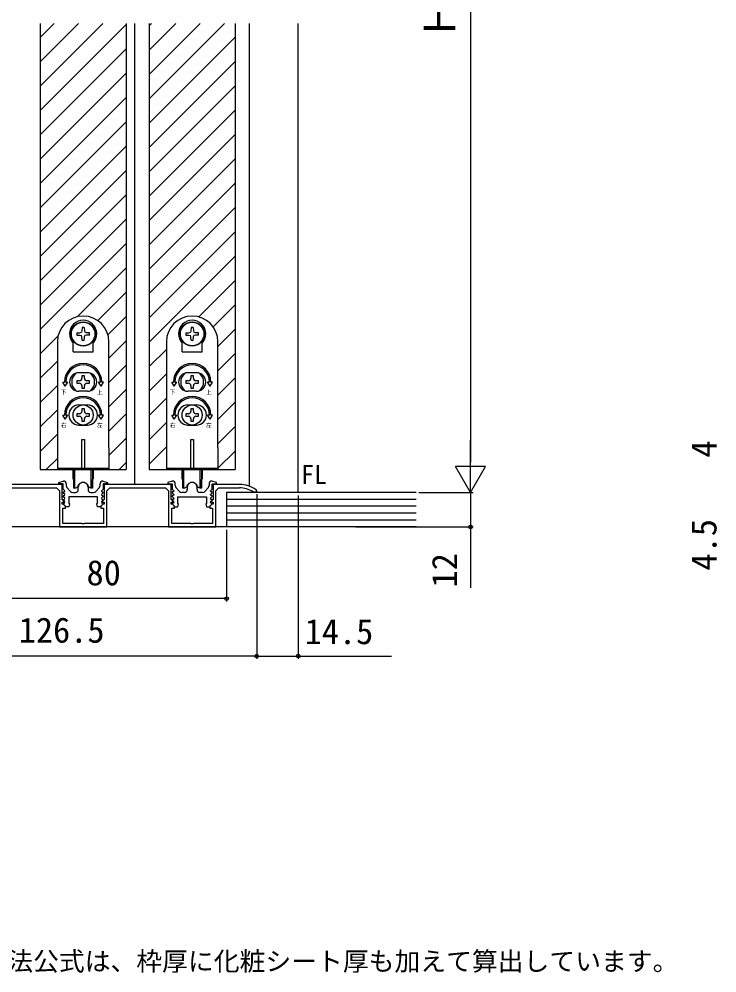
# Model space of a CAD drawing. Units: millimetres, scale not verified. Extents: x -525 to 525, y -783 to 779.
# Drawn here: x -266.3 to -23.1, y 0.1 to 332.6 of the extents above; entities that cross this region are included whole.
import ezdxf
from ezdxf.enums import TextEntityAlignment as Align

# ---------------------------------------------------------------- set-up
doc = ezdxf.new("R2010")
doc.units = ezdxf.units.MM
doc.header["$LTSCALE"] = 4
for name, color, linetype in [('0-2_USER1', 3, 'Continuous'), ('0-3_YKK_11', 7, 'Continuous'), ('0-5_YKK_12', 2, 'Continuous'), ('0-6_YKK_13', 4, 'Continuous'), ('0-8_YKK_D', 6, 'Continuous'), ('0-A_YSS_K', 3, 'Continuous')]:
    doc.layers.add(name, color=color, linetype=linetype)
doc.styles.add('ＭＳ ゴシック', font='')
doc.styles.get('ＭＳ ゴシック').set_extended_font_data('MS Gothic')

msp = doc.modelspace()

# ---------------------------------------------------------------- linework, layer by layer
at = {"layer": '0-3_YKK_11'}
for p, q in [((-249.899, 170.6), (-249.899, 169.984)), ((-238.099, 169.984), (-238.099, 170.6)), ((-211.899, 169.984), (-211.899, 170.6)), ((-211.899, 169.984), (-211.899, 170.6)), ((-200.099, 170.6), (-200.099, 169.984)), ((-200.099, 170.6), (-200.099, 169.984)), ((-249.643, 169.315), (-248.397, 167.931)), ((-247.654, 167.6), (-246.699, 167.6)), ((-245.699, 168.6), (-245.699, 169.4)), ((-242.299, 169.4), (-242.299, 168.6)), ((-241.299, 167.6), (-240.345, 167.6)), ((-239.601, 167.931), (-238.356, 169.315)), ((-210.397, 167.931), (-211.643, 169.315)), ((-210.397, 167.931), (-211.643, 169.315)), ((-208.699, 167.6), (-209.654, 167.6)), ((-208.699, 167.6), (-209.654, 167.6)), ((-207.699, 169.4), (-207.699, 168.6)), ((-207.699, 169.4), (-207.699, 168.6)), ((-204.299, 168.6), (-204.299, 169.4)), ((-204.299, 168.6), (-204.299, 169.4)), ((-202.345, 167.6), (-203.299, 167.6)), ((-202.345, 167.6), (-203.299, 167.6)), ((-200.356, 169.315), (-201.601, 167.931)), ((-200.356, 169.315), (-201.601, 167.931))]:
    msp.add_line(p, q, dxfattribs=at)
for points in [[(-213.299, 170.4), (-236.699, 170.4), (-236.699, 165.2), (-237.334, 164.566), (-237.182, 164.2), (-236.699, 164.2), (-236.699, 163.5), (-237.099, 163.5), (-237.799, 162.8), (-237.799, 162.1), (-236.899, 162.1), (-236.899, 156.8), (-243.541, 156.8), (-243.724, 156.68), (-244.274, 156.68), (-244.458, 156.8), (-251.099, 156.8), (-251.099, 162.1), (-250.199, 162.1), (-250.199, 162.8), (-250.899, 163.5), (-251.299, 163.5), (-251.299, 164.2), (-250.816, 164.2), (-250.665, 164.566), (-251.299, 165.2), (-251.299, 170.4), (-274.699, 170.4)], [(-238.999, 166.1), (-248.999, 166.1), (-248.999, 163.842), (-248.812, 163.564), (-248.999, 162.6), (-249.999, 162.6), (-251.025, 163.626), (-250.911, 163.9), (-250.549, 163.9), (-250.388, 164.288), (-251.025, 164.925), (-250.911, 165.2), (-250.549, 165.2), (-250.388, 165.588), (-251.025, 166.225), (-250.911, 166.5), (-250.549, 166.5), (-250.388, 166.888), (-251.025, 167.525), (-250.911, 167.8), (-250.549, 167.8), (-250.388, 168.188), (-250.999, 168.8), (-250.999, 170.6), (-252.452, 170.6), (-252.532, 171.109), (-250.999, 171.6), (-250.899, 171.6)], [(-237.099, 171.6), (-236.999, 171.6), (-235.467, 171.109), (-235.546, 170.6), (-236.999, 170.6), (-236.999, 168.8), (-237.611, 168.188), (-237.45, 167.8), (-237.087, 167.8), (-236.973, 167.525), (-237.611, 166.888), (-237.45, 166.5), (-237.087, 166.5), (-236.973, 166.225), (-237.611, 165.588), (-237.45, 165.2), (-237.087, 165.2), (-236.973, 164.925), (-237.611, 164.288), (-237.45, 163.9), (-237.087, 163.9), (-236.974, 163.626), (-237.999, 162.6), (-238.999, 162.6), (-239.187, 163.564), (-238.999, 163.842), (-238.999, 166.1)], [(-212.899, 171.6), (-212.999, 171.6), (-214.532, 171.109), (-214.452, 170.6), (-212.999, 170.6), (-212.999, 168.8), (-212.388, 168.188), (-212.549, 167.8), (-212.911, 167.8), (-213.025, 167.525), (-212.388, 166.888), (-212.549, 166.5), (-212.911, 166.5), (-213.025, 166.225), (-212.388, 165.588), (-212.549, 165.2), (-212.911, 165.2), (-213.025, 164.925), (-212.388, 164.288), (-212.549, 163.9), (-212.911, 163.9), (-213.025, 163.626), (-211.999, 162.6), (-210.999, 162.6), (-210.812, 163.564), (-210.999, 163.842), (-210.999, 166.1)], [(-212.899, 171.6), (-212.999, 171.6), (-214.532, 171.109), (-214.452, 170.6), (-212.999, 170.6), (-212.999, 168.8), (-212.388, 168.188), (-212.549, 167.8), (-212.911, 167.8), (-213.025, 167.525), (-212.388, 166.888), (-212.549, 166.5), (-212.911, 166.5), (-213.025, 166.225), (-212.388, 165.588), (-212.549, 165.2), (-212.911, 165.2), (-213.025, 164.925), (-212.388, 164.288), (-212.549, 163.9), (-212.911, 163.9), (-213.025, 163.626), (-211.999, 162.6), (-210.999, 162.6), (-210.812, 163.564), (-210.999, 163.842), (-210.999, 166.1)], [(-189.499, 170.4), (-198.699, 170.4), (-198.699, 165.2), (-199.334, 164.566), (-199.182, 164.2), (-198.699, 164.2), (-198.699, 163.5), (-199.099, 163.5), (-199.799, 162.8), (-199.799, 162.1), (-198.899, 162.1), (-198.899, 156.8), (-205.541, 156.8), (-205.724, 156.68), (-206.274, 156.68), (-206.458, 156.8), (-213.099, 156.8), (-213.099, 162.1), (-212.199, 162.1), (-212.199, 162.8), (-212.899, 163.5), (-213.299, 163.5), (-213.299, 164.2), (-212.816, 164.2), (-212.665, 164.566), (-213.299, 165.2), (-213.299, 170.4)], [(-210.999, 166.1), (-200.999, 166.1), (-200.999, 163.842), (-201.187, 163.564), (-200.999, 162.6), (-199.999, 162.6), (-198.974, 163.626), (-199.087, 163.9), (-199.45, 163.9), (-199.611, 164.288), (-198.973, 164.925), (-199.087, 165.2), (-199.45, 165.2), (-199.611, 165.588), (-198.973, 166.225), (-199.087, 166.5), (-199.45, 166.5), (-199.611, 166.888), (-198.973, 167.525), (-199.087, 167.8), (-199.45, 167.8), (-199.611, 168.188), (-198.999, 168.8), (-198.999, 170.6), (-197.546, 170.6), (-197.467, 171.109), (-198.999, 171.6), (-199.099, 171.6)], [(-210.999, 166.1), (-200.999, 166.1), (-200.999, 163.842), (-201.187, 163.564), (-200.999, 162.6), (-199.999, 162.6), (-198.974, 163.626), (-199.087, 163.9), (-199.45, 163.9), (-199.611, 164.288), (-198.973, 164.925), (-199.087, 165.2), (-199.45, 165.2), (-199.611, 165.588), (-198.973, 166.225), (-199.087, 166.5), (-199.45, 166.5), (-199.611, 166.888), (-198.973, 167.525), (-199.087, 167.8), (-199.45, 167.8), (-199.611, 168.188), (-198.999, 168.8), (-198.999, 170.6), (-197.546, 170.6), (-197.467, 171.109), (-198.999, 171.6), (-199.099, 171.6)], [(-303.999, 169.2), (-291.299, 169.2), (-290.299, 168.2), (-290.299, 155.6), (-273.699, 155.6), (-273.699, 168.2), (-272.699, 169.2), (-253.299, 169.2), (-252.299, 168.2), (-252.299, 155.6), (-235.699, 155.6), (-235.699, 168.2), (-234.699, 169.2), (-215.299, 169.2), (-214.299, 168.2), (-214.299, 155.6), (-197.699, 155.6), (-197.699, 168.2), (-196.699, 169.2), (-189.499, 169.2)], [(-184.809, 167.847), (-184.65, 167.8), (-183.499, 167.8), (-183.499, 168.146), (-183.71, 168.554)]]:
    msp.add_lwpolyline(points, dxfattribs=at)
for centre, radius, start, end in [((-250.899, 170.6), 1, 0.00001, 89.99999), ((-248.899, 169.984), 1, 180.00001, 221.98721), ((-243.999, 169.4), 1.7, 359.99999, 180.00001), ((-239.099, 169.984), 1, 318.01279, 359.99999), ((-237.099, 170.6), 1, 90.00001, 179.99999), ((-212.899, 170.6), 1, 0.00001, 89.99999), ((-212.899, 170.6), 1, 0.00001, 89.99999), ((-210.899, 169.984), 1, 180.00001, 221.98721), ((-210.899, 169.984), 1, 180.00001, 221.98721), ((-205.999, 169.4), 1.7, 359.99999, 180.00001), ((-205.999, 169.4), 1.7, 359.99999, 180.00001), ((-201.099, 169.984), 1, 318.01279, 359.99999), ((-201.099, 169.984), 1, 318.01279, 359.99999), ((-199.099, 170.6), 1, 90.00001, 179.99999), ((-199.099, 170.6), 1, 90.00001, 179.99999), ((-189.499, 160.4), 10, 54.62346, 90), ((-247.654, 168.6), 1, 221.98723, 270.00001), ((-246.699, 168.6), 1, 270.00001, 359.99999), ((-241.299, 168.6), 1, 180.00001, 269.99999), ((-240.345, 168.6), 1, 269.99999, 318.01277), ((-209.654, 168.6), 1, 221.98723, 270.00001), ((-209.654, 168.6), 1, 221.98723, 270.00001), ((-208.699, 168.6), 1, 270.00001, 359.99999), ((-208.699, 168.6), 1, 270.00001, 359.99999), ((-203.299, 168.6), 1, 180.00001, 269.99999), ((-203.299, 168.6), 1, 180.00001, 269.99999), ((-202.345, 168.6), 1, 269.99999, 318.01277), ((-202.345, 168.6), 1, 269.99999, 318.01277), ((-189.499, 160.4), 8.8, 57.79577, 90.00001)]:
    msp.add_arc(centre, radius, start, end, dxfattribs=at)
at = {"layer": '0-5_YKK_12'}
for p, q in [((-258.999, 331.1), (-258.999, 175.604)), ((-258.999, 326.188), (-254.087, 331.1)), ((-258.999, 317.702), (-245.601, 331.1)), ((-258.999, 309.217), (-237.116, 331.1)), ((-258.999, 300.732), (-228.999, 330.732)), ((-228.999, 331.1), (-228.999, 175.604)), ((-225.999, 170.4), (-225.999, 331.1)), ((-220.999, 331.1), (-220.999, 175.604)), ((-220.999, 330.247), (-220.146, 331.1)), ((-220.999, 321.761), (-211.66, 331.1)), ((-220.999, 313.276), (-203.175, 331.1)), ((-220.999, 304.791), (-194.69, 331.1)), ((-190.999, 331.1), (-190.999, 175.604)), ((-185.999, 169.768), (-185.999, 331.1)), ((-168.999, 167.6), (-168.999, 331.1)), ((-220.999, 296.305), (-190.999, 326.305)), ((-258.999, 292.247), (-228.999, 322.247)), ((-220.999, 287.82), (-190.999, 317.82)), ((-258.999, 283.761), (-228.999, 313.761)), ((-220.999, 279.335), (-190.999, 309.335)), ((-258.999, 275.276), (-228.999, 305.276)), ((-220.999, 270.85), (-190.999, 300.85)), ((-258.999, 266.791), (-228.999, 296.791)), ((-220.999, 262.364), (-190.999, 292.364)), ((-258.999, 258.305), (-228.999, 288.305)), ((-220.999, 253.879), (-190.999, 283.879)), ((-258.999, 249.82), (-228.999, 279.82)), ((-220.999, 245.394), (-190.999, 275.394)), ((-258.999, 241.335), (-228.999, 271.335)), ((-220.999, 236.909), (-190.999, 266.909)), ((-258.999, 232.85), (-228.999, 262.85)), ((-220.999, 228.423), (-190.999, 258.423)), ((-258.999, 224.364), (-228.999, 254.364)), ((-220.999, 219.938), (-190.999, 249.938)), ((-246, 228.878), (-228.999, 245.879)), ((-203.658, 228.794), (-190.999, 241.453)), ((-238.884, 227.509), (-228.999, 237.394)), ((-198.657, 225.309), (-190.999, 232.967)), ((-235.342, 222.565), (-228.999, 228.909)), ((-196.999, 218.482), (-190.999, 224.482)), ((-258.999, 215.879), (-252.774, 222.104)), ((-234.999, 214.423), (-228.999, 220.423)), ((-220.999, 211.453), (-214.999, 217.453)), ((-258.999, 207.394), (-252.999, 213.394)), ((-196.999, 209.997), (-190.999, 215.997)), ((-234.999, 205.938), (-228.999, 211.938)), ((-220.999, 202.967), (-214.999, 208.967)), ((-196.999, 201.512), (-190.999, 207.512)), ((-258.999, 198.909), (-252.999, 204.909)), ((-234.999, 197.453), (-228.999, 203.453)), ((-220.999, 194.482), (-214.999, 200.482)), ((-258.999, 190.423), (-252.999, 196.423)), ((-196.999, 193.026), (-190.999, 199.026)), ((-234.999, 188.967), (-228.999, 194.967)), ((-220.999, 185.997), (-214.999, 191.997)), ((-196.999, 184.541), (-190.999, 190.541)), ((-258.999, 181.938), (-252.999, 187.938)), ((-234.999, 180.482), (-228.999, 186.482)), ((-220.999, 177.512), (-214.999, 183.512)), ((-196.999, 176.056), (-190.999, 182.056)), ((-256.848, 175.604), (-252.999, 179.453)), ((-231.393, 175.604), (-228.999, 177.997)), ((-258.999, 175.604), (-228.999, 175.604)), ((-220.999, 175.604), (-190.999, 175.604))]:
    msp.add_line(p, q, dxfattribs=at)
at = {"layer": '0-6_YKK_13'}
for p, q in [((-244.418, 223.978), (-244.567, 223.422)), ((-244.399, 225.068), (-244.418, 223.978)), ((-243.599, 225.068), (-243.58, 223.978)), ((-243.58, 223.978), (-243.431, 223.422)), ((-242.875, 223.273), (-243.431, 223.422)), ((-241.785, 223.254), (-242.875, 223.273)), ((-206.418, 223.978), (-206.567, 223.422)), ((-206.399, 225.068), (-206.418, 223.978)), ((-205.599, 225.068), (-205.58, 223.978)), ((-205.58, 223.978), (-205.431, 223.422)), ((-204.875, 223.273), (-205.431, 223.422)), ((-203.785, 223.254), (-204.875, 223.273)), ((-252.999, 220.104), (-252.999, 183.104)), ((-247.499, 216.654), (-247.499, 219.642)), ((-242.875, 222.435), (-243.431, 222.285)), ((-241.785, 222.454), (-242.875, 222.435)), ((-240.499, 216.654), (-240.499, 219.642)), ((-234.999, 183.104), (-234.999, 220.104)), ((-214.999, 220.104), (-214.999, 183.104)), ((-209.499, 216.654), (-209.499, 219.642)), ((-204.875, 222.435), (-205.431, 222.285)), ((-203.785, 222.454), (-204.875, 222.435)), ((-202.499, 216.654), (-202.499, 219.642)), ((-196.999, 183.104), (-196.999, 220.104)), ((-247.499, 216.654), (-240.499, 216.654)), ((-209.499, 216.654), (-202.499, 216.654)), ((-245.319, 206.544), (-246.199, 206.544)), ((-246.199, 206.544), (-246.199, 205.664)), ((-242.499, 209.354), (-245.499, 209.354)), ((-244.439, 208.304), (-244.439, 207.424)), ((-243.559, 208.304), (-244.439, 208.304)), ((-243.559, 207.424), (-243.559, 208.304)), ((-241.799, 206.544), (-242.679, 206.544)), ((-241.799, 205.664), (-241.799, 206.544)), ((-207.319, 206.544), (-208.199, 206.544)), ((-208.199, 206.544), (-208.199, 205.664)), ((-204.499, 209.354), (-207.499, 209.354)), ((-206.439, 208.304), (-206.439, 207.424)), ((-205.559, 208.304), (-206.439, 208.304)), ((-205.559, 207.424), (-205.559, 208.304)), ((-203.799, 206.544), (-204.679, 206.544)), ((-203.799, 205.664), (-203.799, 206.544)), ((-251.115, 206.104), (-250.499, 206.104)), ((-250.249, 204.604), (-251.115, 206.104)), ((-250.249, 204.604), (-249.383, 206.104)), ((-249.999, 206.104), (-249.383, 206.104)), ((-246.199, 205.664), (-245.319, 205.664)), ((-242.499, 202.854), (-245.499, 202.854)), ((-244.439, 204.784), (-244.439, 203.904)), ((-244.439, 203.904), (-243.559, 203.904)), ((-243.559, 203.904), (-243.559, 204.784)), ((-242.679, 205.664), (-241.799, 205.664)), ((-237.999, 206.104), (-238.615, 206.104)), ((-237.749, 204.604), (-238.615, 206.104)), ((-213.115, 206.104), (-212.499, 206.104)), ((-212.249, 204.604), (-213.115, 206.104)), ((-212.249, 204.604), (-211.383, 206.104)), ((-211.999, 206.104), (-211.383, 206.104)), ((-208.199, 205.664), (-207.319, 205.664)), ((-204.499, 202.854), (-207.499, 202.854)), ((-206.439, 204.784), (-206.439, 203.904)), ((-206.439, 203.904), (-205.559, 203.904)), ((-205.559, 203.904), (-205.559, 204.784)), ((-204.679, 205.664), (-203.799, 205.664)), ((-199.999, 206.104), (-200.615, 206.104)), ((-199.749, 204.604), (-200.615, 206.104)), ((-245.499, 198.104), (-242.499, 198.104)), ((-244.439, 196.804), (-244.439, 195.924)), ((-243.559, 196.804), (-244.439, 196.804)), ((-243.559, 195.924), (-243.559, 196.804)), ((-207.499, 198.104), (-204.499, 198.104)), ((-206.439, 196.804), (-206.439, 195.924)), ((-205.559, 196.804), (-206.439, 196.804)), ((-205.559, 195.924), (-205.559, 196.804)), ((-251.115, 194.604), (-250.499, 194.604)), ((-250.249, 193.104), (-251.115, 194.604)), ((-250.249, 193.104), (-249.383, 194.604)), ((-249.999, 194.604), (-249.383, 194.604)), ((-245.319, 195.044), (-246.199, 195.044)), ((-246.199, 195.044), (-246.199, 194.164)), ((-246.199, 194.164), (-245.319, 194.164)), ((-244.439, 193.284), (-244.439, 192.404)), ((-243.559, 192.404), (-243.559, 193.284)), ((-241.799, 195.044), (-242.679, 195.044)), ((-242.679, 194.164), (-241.799, 194.164)), ((-241.799, 194.164), (-241.799, 195.044)), ((-237.749, 193.104), (-238.615, 194.604)), ((-237.999, 194.604), (-238.615, 194.604)), ((-237.749, 193.104), (-236.883, 194.604)), ((-236.883, 194.604), (-237.499, 194.604)), ((-213.115, 194.604), (-212.499, 194.604)), ((-212.249, 193.104), (-213.115, 194.604)), ((-212.249, 193.104), (-211.383, 194.604)), ((-211.999, 194.604), (-211.383, 194.604)), ((-207.319, 195.044), (-208.199, 195.044)), ((-208.199, 195.044), (-208.199, 194.164)), ((-208.199, 194.164), (-207.319, 194.164)), ((-206.439, 193.284), (-206.439, 192.404)), ((-205.559, 192.404), (-205.559, 193.284)), ((-203.799, 195.044), (-204.679, 195.044)), ((-204.679, 194.164), (-203.799, 194.164)), ((-203.799, 194.164), (-203.799, 195.044)), ((-199.749, 193.104), (-200.615, 194.604)), ((-199.999, 194.604), (-200.615, 194.604)), ((-199.749, 193.104), (-198.883, 194.604)), ((-198.883, 194.604), (-199.499, 194.604)), ((-245.499, 191.104), (-242.499, 191.104)), ((-244.439, 192.404), (-243.559, 192.404)), ((-207.499, 191.104), (-204.499, 191.104)), ((-206.439, 192.404), (-205.559, 192.404)), ((-252.999, 183.104), (-252.999, 175.604)), ((-244.499, 186.104), (-243.499, 186.104)), ((-244.499, 175.904), (-244.499, 186.104)), ((-243.499, 186.104), (-243.499, 175.904)), ((-214.999, 183.104), (-214.999, 175.604)), ((-206.499, 186.104), (-205.499, 186.104)), ((-206.499, 175.904), (-206.499, 186.104)), ((-205.499, 186.104), (-205.499, 175.904)), ((-252.999, 176.104), (-234.999, 176.104)), ((-247.499, 172.355), (-247.499, 175.604)), ((-247.249, 169.104), (-247.249, 175.604)), ((-246.849, 169.104), (-246.849, 175.604)), ((-243.499, 175.904), (-244.499, 175.904)), ((-241.149, 169.104), (-241.149, 175.604)), ((-240.499, 175.604), (-240.499, 172.355)), ((-214.999, 176.104), (-196.999, 176.104)), ((-209.499, 172.355), (-209.499, 175.604)), ((-209.249, 169.104), (-209.249, 175.604)), ((-208.849, 169.104), (-208.849, 175.604)), ((-205.499, 175.904), (-206.499, 175.904)), ((-203.149, 169.104), (-203.149, 175.604)), ((-202.499, 175.604), (-202.499, 172.355)), ((-247.251, 172.06), (-247.249, 172.06)), ((-247.249, 172.104), (-247.249, 169.104)), ((-240.749, 169.104), (-240.749, 172.104)), ((-240.749, 172.06), (-240.747, 172.06)), ((-209.251, 172.06), (-209.249, 172.06)), ((-209.249, 172.104), (-209.249, 169.104)), ((-202.749, 169.104), (-202.749, 172.104)), ((-202.749, 172.06), (-202.747, 172.06)), ((-246.849, 169.104), (-247.249, 169.104)), ((-246.849, 169.104), (-246.23, 169.329)), ((-241.149, 169.104), (-241.769, 169.329)), ((-208.849, 169.104), (-209.249, 169.104)), ((-208.849, 169.104), (-208.23, 169.329)), ((-203.149, 169.104), (-203.769, 169.329))]:
    msp.add_line(p, q, dxfattribs=at)
for points in [[(-246.213, 223.254), (-245.124, 223.273), (-244.567, 223.422)], [(-208.213, 223.254), (-207.124, 223.273), (-206.567, 223.422)], [(-246.213, 222.454), (-245.124, 222.435), (-244.567, 222.285)], [(-244.399, 220.639), (-244.418, 221.729), (-244.567, 222.285)], [(-243.599, 220.639), (-243.58, 221.729), (-243.431, 222.285)], [(-208.213, 222.454), (-207.124, 222.435), (-206.567, 222.285)], [(-206.399, 220.639), (-206.418, 221.729), (-206.567, 222.285)], [(-205.599, 220.639), (-205.58, 221.729), (-205.431, 222.285)], [(-237.749, 204.604), (-236.883, 206.104), (-237.499, 206.104)], [(-199.749, 204.604), (-198.883, 206.104), (-199.499, 206.104)], [(-234.999, 183.104), (-234.999, 175.604), (-252.999, 175.604)], [(-196.999, 183.104), (-196.999, 175.604), (-214.999, 175.604)], [(-240.749, 175.604), (-240.749, 169.104), (-241.149, 169.104)], [(-202.749, 175.604), (-202.749, 169.104), (-203.149, 169.104)]]:
    msp.add_lwpolyline(points, dxfattribs=at)
for centre, radius in [((-243.999, 222.854), 4.25), ((-243.999, 222.854), 4.1), ((-205.999, 222.854), 4.25), ((-205.999, 222.854), 4.1), ((-243.999, 194.604), 3.5), ((-205.999, 194.604), 3.5)]:
    msp.add_circle(centre, radius, dxfattribs=at)
for centre, radius, start, end in [((-243.999, 220.104), 9, 0, 180), ((-243.999, 222.854), 4.75, 317.4631, 222.5369), ((-205.999, 220.104), 9, 0, 180), ((-205.999, 222.854), 4.75, 317.4631, 222.5369), ((-243.999, 222.854), 2.25, 169.75965, 190.24035), ((-243.999, 222.854), 2.25, 79.75965, 100.24035), ((-243.999, 222.854), 2.25, 349.75965, 10.24035), ((-205.999, 222.854), 2.25, 169.75965, 190.24035), ((-205.999, 222.854), 2.25, 79.75965, 100.24035), ((-205.999, 222.854), 2.25, 349.75965, 10.24035), ((-243.999, 222.854), 2.25, 259.75965, 280.24035), ((-205.999, 222.854), 2.25, 259.75965, 280.24035), ((-243.999, 206.104), 6.5, 0, 180), ((-243.999, 206.104), 6, 0, 180), ((-205.999, 206.104), 6.5, 0, 180), ((-205.999, 206.104), 6, 0, 180), ((-245.499, 206.104), 3.25, 90, 270), ((-243.999, 206.104), 4, 129.83844, 230.16156), ((-245.319, 207.424), 0.88, 270, 0), ((-242.679, 207.424), 0.88, 180, 270), ((-242.499, 206.104), 3.25, 270, 90), ((-243.999, 206.104), 4, 309.83844, 50.16156), ((-207.499, 206.104), 3.25, 90, 270), ((-205.999, 206.104), 4, 129.83844, 230.16156), ((-207.319, 207.424), 0.88, 270, 0), ((-204.679, 207.424), 0.88, 180, 270), ((-204.499, 206.104), 3.25, 270, 90), ((-205.999, 206.104), 4, 309.83844, 50.16156), ((-245.319, 204.784), 0.88, 0, 90), ((-242.679, 204.784), 0.88, 90, 180), ((-207.319, 204.784), 0.88, 0, 90), ((-204.679, 204.784), 0.88, 90, 180), ((-243.999, 194.604), 6.5, 0, 180), ((-243.999, 194.604), 6, 0, 180), ((-205.999, 194.604), 6.5, 0, 180), ((-205.999, 194.604), 6, 0, 180), ((-245.499, 194.604), 3.5, 90, 270), ((-242.499, 194.604), 3.5, 270, 90), ((-207.499, 194.604), 3.5, 90, 270), ((-204.499, 194.604), 3.5, 270, 90), ((-245.319, 195.924), 0.88, 270, 0), ((-245.319, 193.284), 0.88, 0, 90), ((-242.679, 195.924), 0.88, 180, 270), ((-242.679, 193.284), 0.88, 90, 180), ((-207.319, 195.924), 0.88, 270, 0), ((-207.319, 193.284), 0.88, 0, 90), ((-204.679, 195.924), 0.88, 180, 270), ((-204.679, 193.284), 0.88, 90, 180), ((-247.199, 172.355), 0.3, 180, 260), ((-246.401, 169.799), 0.5, 290, 343.84988), ((-243.999, 169.104), 2, 16.15012, 163.84988), ((-241.598, 169.799), 0.5, 196.15012, 250), ((-240.799, 172.355), 0.3, 280, 0), ((-209.199, 172.355), 0.3, 180, 260), ((-208.401, 169.799), 0.5, 290, 343.84988), ((-205.999, 169.104), 2, 16.15012, 163.84988), ((-203.598, 169.799), 0.5, 196.15012, 250), ((-202.799, 172.355), 0.3, 280, 0)]:
    msp.add_arc(centre, radius, start, end, dxfattribs=at)
at = {"layer": '0-8_YKK_D'}
for p, q in [((-108.999, 490.1), (-108.999, 178.1)), ((-108.999, 167.6), (-108.999, 185.787)), ((-108.999, 167.6), (-114.249, 176.694)), ((-103.749, 176.694), (-114.249, 176.694)), ((-108.999, 167.6), (-103.749, 176.694)), ((-183.499, 167), (-183.499, 109.6)), ((-183.499, 167), (-183.499, 109.6)), ((-168.999, 166.6), (-168.999, 109.6)), ((-126.95, 167.6), (-107.999, 167.6)), ((-126.95, 167.6), (-107.999, 167.6)), ((-193.999, 154.6), (-193.999, 129.6)), ((-148.95, 155.6), (-107.999, 155.6)), ((-193.999, 130.6), (-273.999, 130.6)), ((-183.499, 110.6), (-309.999, 110.6))]:
    msp.add_line(p, q, dxfattribs=at)
for points in [[(-108.999, 167.6), (-108.999, 155.6), (-108.999, 134.323)], [(-183.499, 110.6), (-168.999, 110.6), (-136.449, 110.6)]]:
    msp.add_lwpolyline(points, dxfattribs=at)
for centre in [(-108.999, 155.6), (-193.999, 130.6), (-183.499, 110.6), (-183.499, 110.6), (-168.999, 110.6)]:
    msp.add_circle(centre, 0.637, dxfattribs=at)
at = {"layer": '0-A_YSS_K'}
for p, q in [((-127.95, 167.6), (-193.999, 167.6)), ((-193.999, 167.6), (-193.999, 155.6)), ((-127.95, 165.2), (-193.999, 165.2)), ((-127.95, 162.8), (-193.999, 162.8)), ((-127.95, 160.4), (-193.999, 160.4)), ((-127.95, 158), (-193.999, 158)), ((-127.95, 155.6), (-398.92, 155.6))]:
    msp.add_line(p, q, dxfattribs=at)

# ---------------------------------------------------------------- texts
at = {"layer": '0-2_USER1', "style": 'ＭＳ ゴシック'}
for s, p in [('FL', (-168.023, 168.6)), ('※有効開口寸法公式は、枠厚に化粧シート厚も加えて算出しています。', (-324.459, -1.07))]:
    msp.add_text(s, height=6.598, dxfattribs=at).set_placement(p, align=Align.BOTTOM_LEFT)
at = {"layer": '0-6_YKK_13', "style": 'ＭＳ ゴシック'}
for s, p in [('下', (-251.871, 201.424)), ('上', (-239.199, 201.265)), ('下', (-213.871, 201.424)), ('上', (-201.199, 201.265)), ('右', (-251.769, 189.901)), ('左', (-239.221, 189.867)), ('右', (-213.769, 189.901)), ('左', (-201.221, 189.867))]:
    msp.add_text(s, height=1.466, dxfattribs=at).set_placement(p, align=Align.BOTTOM_LEFT)
at = {"layer": '0-8_YKK_D', "style": 'ＭＳ ゴシック'}
for s, height, p in [('Ｈ', 11, (-110.999, 325.748)), ('4', 8.798, (-20.561, 179.734)), ('4.5', 8.798, (-20.561, 140.384)), ('12', 8.798, (-110.999, 134.482))]:
    msp.add_text(s, height=height, rotation=90, dxfattribs=at).set_placement(p, align=Align.BOTTOM_LEFT)
for s, p in [('80', (-242.829, 132.6)), ('126.5', (-266.454, 112.6)), ('14.5', (-166.79, 112.1))]:
    msp.add_text(s, height=8.798, dxfattribs=at).set_placement(p, align=Align.BOTTOM_LEFT)

doc.saveas('drawing.dxf')
